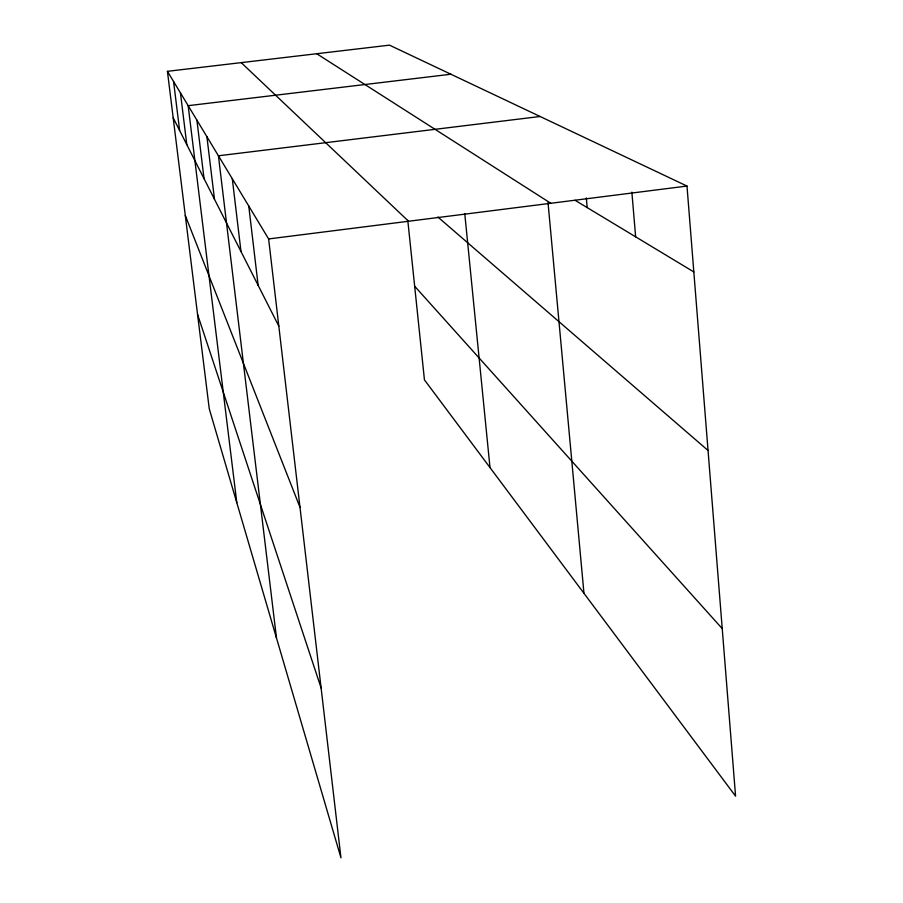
<?xml version="1.0" encoding="UTF-8"?>
<svg xmlns="http://www.w3.org/2000/svg" width="903" height="903" viewBox="0 0 903 903"><rect width="100%" height="100%" fill="white"/><g stroke="black" fill="none" stroke-linecap="round" stroke-linejoin="round"><path stroke-width="1.35" d="M686.991 186.063L389.486 45.15L167.427 71.326L268.631 238.945L686.991 186.063L735.573 796.164L424.444 379.881L407.784 220.355M540.107 116.487L218.424 155.79L276.487 638.003M450.913 74.238L188.163 105.674L236.812 502.711M575.132 200.331L693.831 271.938M316.727 53.728L550.785 203.277M437.887 217.036L708.054 450.473M241.225 62.634L408.551 221.258M414.669 286.24L722.231 628.623M173.184 117.796L278.824 326.141M185.296 215.467L299.999 507.339M197.554 314.368L321.118 688.03M180.442 92.885L186.808 144.683M173.568 81.507L179.629 130.495M167.427 71.326L209.248 408.732L340.962 857.85L268.631 238.945M206.9 136.714L214.485 199.247M196.91 120.167L204.044 178.659M232.297 178.771L240.988 251.519M248.765 206.042L258.145 285.359M464.752 213.537L490.002 467.585M548.019 202.509L583.959 593.294M586.329 197.926L587.187 207.6M631.863 192.136L635.644 236.834"/></g></svg>
